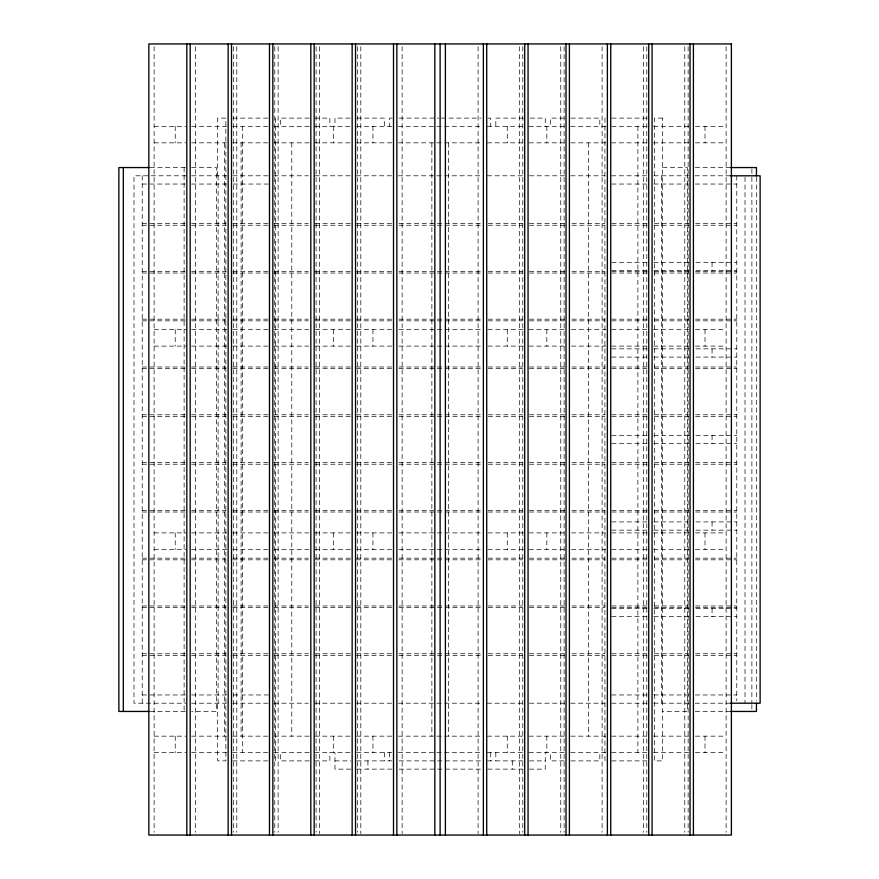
<?xml version="1.0" encoding="UTF-8"?>
<svg xmlns="http://www.w3.org/2000/svg" width="879" height="879" viewBox="0 0 879 879"><rect width="100%" height="100%" fill="white"/><g stroke="black" fill="none" stroke-linecap="round" stroke-linejoin="round"><path stroke-width="0.66" stroke-dasharray="4.39 3.3" d="M232.726 118.116L268.436 118.116M309.254 118.116L280.412 118.116L280.412 126.356M314.748 118.116L329.856 118.116L329.856 126.356M350.073 118.116L334.965 118.116L334.965 126.356M356.94 118.116L384.409 118.116L384.409 126.356M392.265 118.116L389.518 118.116L389.518 126.356M399.132 118.116L438.962 118.116M441.269 118.116L481.099 118.116M487.966 118.116L490.713 118.116L490.713 126.356M523.291 118.116L495.822 118.116L495.822 126.356M530.158 118.116L545.266 118.116L545.266 126.356M564.109 118.116L550.375 118.116L550.375 126.356M570.976 118.116L599.819 118.116L599.819 126.356M611.795 118.116L647.504 118.116M154.111 126.356L186.194 126.356M191.688 126.356L226.639 126.356M232.704 126.356L268.545 126.356M274.039 126.356L309.375 126.356M314.748 126.356L351.182 126.356M356.588 126.356L392.924 126.356M398.363 126.356L481.868 126.356M487.296 126.356L523.642 126.356M529.048 126.356L565.384 126.356M570.735 126.356L605.697 126.356M611.685 126.356L647.526 126.356M653.591 126.356L689.169 126.356M695.41 126.356L726.12 126.356M154.111 142.837L186.194 142.837M191.688 142.837L226.639 142.837M232.704 142.837L268.71 142.837M274.039 142.837L309.375 142.837M314.847 142.837L351.182 142.837M356.588 142.837L392.88 142.837M398.363 142.837L481.868 142.837M487.351 142.837L523.642 142.837M529.048 142.837L565.384 142.837M570.856 142.837L605.697 142.837M611.52 142.837L647.526 142.837M653.591 142.837L689.169 142.837M695.41 142.837L726.12 142.837M150.122 167.559L185.282 167.559M191.666 167.559L216.388 167.559L216.388 711.441L191.666 711.441M662.612 167.559L687.334 167.559L687.334 711.441L662.612 711.441M695.267 167.559L729.9 167.559M186.326 175.8L133.982 175.8L133.982 703.2L186.326 703.2M191.655 175.8L226.496 175.8M232.847 175.8L268.71 175.8M274.039 175.8L308.364 175.8M314.968 175.8L350.93 175.8M356.424 175.8L392.924 175.8M398.396 175.8L481.835 175.8M487.296 175.8L522.862 175.8M529.433 175.8L565.263 175.8M570.735 175.8L604.961 175.8M611.52 175.8L647.526 175.8M653.855 175.8L689.202 175.8M695.124 175.8L730.097 175.8M142.222 184.041L186.326 184.041M191.666 184.041L226.496 184.041M233.298 184.041L268.633 184.041M611.718 184.041L647.065 184.041M653.855 184.041L689.202 184.041M695.355 184.041L736.778 184.041M142.222 223.596L186.161 223.596M191.655 223.596L225.98 223.596M232.847 223.596L268.545 223.596M274.039 223.596L308.364 223.596M315.231 223.596L350.93 223.596M356.424 223.596L392.133 223.596M398.989 223.596L481.384 223.596M488.241 223.596L522.576 223.596M529.433 223.596L565.142 223.596M572.009 223.596L604.961 223.596M611.828 223.596L647.526 223.596M654.394 223.596L688.718 223.596M695.586 223.596L736.778 223.596M142.222 225.244L186.161 225.244M191.655 225.244L225.98 225.244M232.847 225.244L268.545 225.244M274.039 225.244L308.364 225.244M315.231 225.244L350.93 225.244M356.424 225.244L392.133 225.244M398.989 225.244L481.384 225.244M488.241 225.244L522.576 225.244M529.433 225.244L565.142 225.244M572.009 225.244L604.961 225.244M611.828 225.244L647.526 225.244M654.394 225.244L688.718 225.244M695.586 225.244L736.778 225.244M611.718 262.327L647.065 262.327M653.855 262.327L689.246 262.327M695.959 262.327L736.778 262.327M611.718 270.567L647.065 270.567M653.855 270.567L689.246 270.567M695.959 270.567L736.778 270.567M142.222 271.391L186.161 271.391M191.655 271.391L225.98 271.391M232.847 271.391L268.545 271.391M274.039 271.391L308.364 271.391M315.231 271.391L350.93 271.391M356.424 271.391L392.133 271.391M398.989 271.391L481.384 271.391M488.241 271.391L522.576 271.391M529.433 271.391L565.142 271.391M572.009 271.391L604.961 271.391M611.828 271.391L647.526 271.391M654.394 271.391L688.718 271.391M695.586 271.391L736.778 271.391M142.222 273.039L186.161 273.039M191.655 273.039L225.98 273.039M232.847 273.039L268.545 273.039M274.039 273.039L308.364 273.039M315.231 273.039L350.93 273.039M356.424 273.039L392.133 273.039M398.989 273.039L481.384 273.039M488.241 273.039L522.576 273.039M529.433 273.039L565.142 273.039M572.009 273.039L604.961 273.039M611.828 273.039L647.526 273.039M654.394 273.039L688.718 273.039M695.586 273.039L736.778 273.039M142.222 319.187L186.161 319.187M191.655 319.187L225.98 319.187M232.847 319.187L268.545 319.187M274.039 319.187L308.364 319.187M315.231 319.187L350.93 319.187M356.424 319.187L392.133 319.187M398.989 319.187L481.384 319.187M488.241 319.187L522.576 319.187M529.433 319.187L565.142 319.187M572.009 319.187L604.961 319.187M611.828 319.187L647.526 319.187M654.394 319.187L688.718 319.187M695.586 319.187L736.778 319.187M142.222 320.835L186.161 320.835M191.655 320.835L225.98 320.835M232.847 320.835L268.545 320.835M274.039 320.835L308.364 320.835M315.231 320.835L350.93 320.835M356.424 320.835L392.133 320.835M398.989 320.835L481.384 320.835M488.241 320.835L522.576 320.835M529.433 320.835L565.142 320.835M572.009 320.835L604.961 320.835M611.828 320.835L647.526 320.835M654.394 320.835L688.718 320.835M695.586 320.835L736.778 320.835M154.111 329.625L186.194 329.625M191.688 329.625L226.639 329.625M232.858 329.625L268.545 329.625M274.039 329.625L308.749 329.625M315.209 329.625L351.182 329.625M356.588 329.625L392.232 329.625M398.934 329.625L481.285 329.625M487.999 329.625L523.642 329.625M529.048 329.625L565.01 329.625M571.482 329.625L605.697 329.625M611.685 329.625L647.373 329.625M653.591 329.625L689.169 329.625M695.41 329.625L726.12 329.625M154.111 346.106L186.194 346.106M191.688 346.106L226.639 346.106M232.858 346.106L268.545 346.106M274.039 346.106L308.749 346.106M315.209 346.106L351.182 346.106M356.588 346.106L392.232 346.106M398.934 346.106L481.285 346.106M487.999 346.106L523.642 346.106M529.048 346.106L565.01 346.106M571.482 346.106L605.697 346.106M611.685 346.106L647.373 346.106M653.591 346.106L689.169 346.106M695.41 346.106L726.12 346.106M611.718 348.853L647.065 348.853M653.855 348.853L689.246 348.853M695.959 348.853L736.778 348.853M611.718 357.094L647.065 357.094M653.855 357.094L689.246 357.094M695.959 357.094L736.778 357.094M142.222 366.982L186.161 366.982M191.655 366.982L225.98 366.982M232.847 366.982L268.545 366.982M274.039 366.982L308.364 366.982M315.231 366.982L350.93 366.982M356.424 366.982L392.133 366.982M398.989 366.982L481.384 366.982M488.241 366.982L522.576 366.982M529.433 366.982L565.142 366.982M572.009 366.982L604.961 366.982M611.828 366.982L647.526 366.982M654.394 366.982L688.718 366.982M695.586 366.982L736.778 366.982M142.222 368.631L186.161 368.631M191.655 368.631L225.98 368.631M232.847 368.631L268.545 368.631M274.039 368.631L308.364 368.631M315.231 368.631L350.93 368.631M356.424 368.631L392.133 368.631M398.989 368.631L481.384 368.631M488.241 368.631L522.576 368.631M529.433 368.631L565.142 368.631M572.009 368.631L604.961 368.631M611.828 368.631L647.526 368.631M654.394 368.631L688.718 368.631M695.586 368.631L736.778 368.631M142.222 414.778L186.161 414.778M191.655 414.778L225.98 414.778M232.847 414.778L268.545 414.778M274.039 414.778L308.364 414.778M315.231 414.778L350.93 414.778M356.424 414.778L392.133 414.778M398.989 414.778L481.384 414.778M488.241 414.778L522.576 414.778M529.433 414.778L565.142 414.778M572.009 414.778L604.961 414.778M611.828 414.778L647.526 414.778M654.394 414.778L688.718 414.778M695.586 414.778L736.778 414.778M142.222 416.426L186.161 416.426M191.655 416.426L225.98 416.426M232.847 416.426L268.545 416.426M274.039 416.426L308.364 416.426M315.231 416.426L350.93 416.426M356.424 416.426L392.133 416.426M398.989 416.426L481.384 416.426M488.241 416.426L522.576 416.426M529.433 416.426L565.142 416.426M572.009 416.426L604.961 416.426M611.828 416.426L647.526 416.426M654.394 416.426L688.718 416.426M695.586 416.426L736.778 416.426M611.718 435.38L647.065 435.38M653.855 435.38L689.246 435.38M695.959 435.38L736.778 435.38M611.718 443.62L647.065 443.62M653.855 443.62L689.246 443.62M695.959 443.62L736.778 443.62M142.222 462.574L186.161 462.574M191.655 462.574L225.98 462.574M232.847 462.574L268.545 462.574M274.039 462.574L308.364 462.574M315.231 462.574L350.93 462.574M356.424 462.574L392.133 462.574M398.989 462.574L481.384 462.574M488.241 462.574L522.576 462.574M529.433 462.574L565.142 462.574M572.009 462.574L604.961 462.574M611.828 462.574L647.526 462.574M654.394 462.574L688.718 462.574M695.586 462.574L736.778 462.574M142.222 464.222L186.161 464.222M191.655 464.222L225.98 464.222M232.847 464.222L268.545 464.222M274.039 464.222L308.364 464.222M315.231 464.222L350.93 464.222M356.424 464.222L392.133 464.222M398.989 464.222L481.384 464.222M488.241 464.222L522.576 464.222M529.433 464.222L565.142 464.222M572.009 464.222L604.961 464.222M611.828 464.222L647.526 464.222M654.394 464.222L688.718 464.222M695.586 464.222L736.778 464.222M142.222 510.369L186.161 510.369M191.655 510.369L225.98 510.369M232.847 510.369L268.545 510.369M274.039 510.369L308.364 510.369M315.231 510.369L350.93 510.369M356.424 510.369L392.133 510.369M398.989 510.369L481.384 510.369M488.241 510.369L522.576 510.369M529.433 510.369L565.142 510.369M572.009 510.369L604.961 510.369M611.828 510.369L647.526 510.369M654.394 510.369L688.718 510.369M695.586 510.369L736.778 510.369M142.222 512.017L186.161 512.017M191.655 512.017L225.98 512.017M232.847 512.017L268.545 512.017M274.039 512.017L308.364 512.017M315.231 512.017L350.93 512.017M356.424 512.017L392.133 512.017M398.989 512.017L481.384 512.017M488.241 512.017L522.576 512.017M529.433 512.017L565.142 512.017M572.009 512.017L604.961 512.017M611.828 512.017L647.526 512.017M654.394 512.017L688.718 512.017M695.586 512.017L736.778 512.017M611.718 521.906L647.065 521.906M653.855 521.906L689.246 521.906M695.959 521.906L736.778 521.906M611.718 530.147L647.065 530.147M653.855 530.147L689.246 530.147M695.959 530.147L736.778 530.147M154.111 532.894L186.194 532.894M191.688 532.894L226.639 532.894M232.858 532.894L268.545 532.894M274.039 532.894L308.749 532.894M315.209 532.894L351.182 532.894M356.588 532.894L392.232 532.894M398.934 532.894L481.285 532.894M487.999 532.894L523.642 532.894M529.048 532.894L565.01 532.894M571.482 532.894L605.697 532.894M611.685 532.894L647.373 532.894M653.591 532.894L689.169 532.894M695.41 532.894L726.12 532.894M154.111 549.375L186.194 549.375M191.688 549.375L226.639 549.375M232.858 549.375L268.545 549.375M274.039 549.375L308.749 549.375M315.209 549.375L351.182 549.375M356.588 549.375L392.232 549.375M398.934 549.375L481.285 549.375M487.999 549.375L523.642 549.375M529.048 549.375L565.01 549.375M571.482 549.375L605.697 549.375M611.685 549.375L647.373 549.375M653.591 549.375L689.169 549.375M695.41 549.375L726.12 549.375M142.222 558.165L186.161 558.165M191.655 558.165L225.98 558.165M232.847 558.165L268.545 558.165M274.039 558.165L308.364 558.165M315.231 558.165L350.93 558.165M356.424 558.165L392.133 558.165M398.989 558.165L481.384 558.165M488.241 558.165L522.576 558.165M529.433 558.165L565.142 558.165M572.009 558.165L604.961 558.165M611.828 558.165L647.526 558.165M654.394 558.165L688.718 558.165M695.586 558.165L736.778 558.165M142.222 559.813L186.161 559.813M191.655 559.813L225.98 559.813M232.847 559.813L268.545 559.813M274.039 559.813L308.364 559.813M315.231 559.813L350.93 559.813M356.424 559.813L392.133 559.813M398.989 559.813L481.384 559.813M488.241 559.813L522.576 559.813M529.433 559.813L565.142 559.813M572.009 559.813L604.961 559.813M611.828 559.813L647.526 559.813M654.394 559.813L688.718 559.813M695.586 559.813L736.778 559.813M142.222 605.961L186.161 605.961M191.655 605.961L225.98 605.961M232.847 605.961L268.545 605.961M274.039 605.961L308.364 605.961M315.231 605.961L350.93 605.961M356.424 605.961L392.133 605.961M398.989 605.961L481.384 605.961M488.241 605.961L522.576 605.961M529.433 605.961L565.142 605.961M572.009 605.961L604.961 605.961M611.828 605.961L647.526 605.961M654.394 605.961L688.718 605.961M695.586 605.961L736.778 605.961M142.222 607.609L186.161 607.609M191.655 607.609L225.98 607.609M232.847 607.609L268.545 607.609M274.039 607.609L308.364 607.609M315.231 607.609L350.93 607.609M356.424 607.609L392.133 607.609M398.989 607.609L481.384 607.609M488.241 607.609L522.576 607.609M529.433 607.609L565.142 607.609M572.009 607.609L604.961 607.609M611.828 607.609L647.526 607.609M654.394 607.609L688.718 607.609M695.586 607.609L736.778 607.609M611.718 608.433L647.065 608.433M653.855 608.433L689.246 608.433M695.959 608.433L736.778 608.433M611.718 616.673L647.065 616.673M653.855 616.673L689.246 616.673M695.959 616.673L736.778 616.673M142.222 653.756L186.161 653.756M191.655 653.756L225.98 653.756M232.847 653.756L268.545 653.756M274.039 653.756L308.364 653.756M315.231 653.756L350.93 653.756M356.424 653.756L392.133 653.756M398.989 653.756L481.384 653.756M488.241 653.756L522.576 653.756M529.433 653.756L565.142 653.756M572.009 653.756L604.961 653.756M611.828 653.756L647.526 653.756M654.394 653.756L688.718 653.756M695.586 653.756L736.778 653.756M142.222 655.404L186.161 655.404M191.655 655.404L225.98 655.404M232.847 655.404L268.545 655.404M274.039 655.404L308.364 655.404M315.231 655.404L350.93 655.404M356.424 655.404L392.133 655.404M398.989 655.404L481.384 655.404M488.241 655.404L522.576 655.404M529.433 655.404L565.142 655.404M572.009 655.404L604.961 655.404M611.828 655.404L647.526 655.404M654.394 655.404L688.718 655.404M695.586 655.404L736.778 655.404M142.222 694.959L186.326 694.959M191.666 694.959L226.496 694.959M233.298 694.959L268.633 694.959M611.718 694.959L647.065 694.959M653.855 694.959L689.202 694.959M695.355 694.959L736.778 694.959M191.655 703.2L226.496 703.2M232.847 703.2L268.71 703.2M274.039 703.2L308.364 703.2M314.968 703.2L350.93 703.2M356.424 703.2L392.924 703.2M398.396 703.2L481.835 703.2M487.296 703.2L522.862 703.2M529.433 703.2L565.263 703.2M570.735 703.2L604.961 703.2M611.718 703.2L647.526 703.2M653.855 703.2L689.202 703.2M695.124 703.2L730.097 703.2M150.122 711.441L185.282 711.441M695.267 711.441L729.9 711.441M154.111 736.162L186.194 736.162M191.688 736.162L226.639 736.162M232.704 736.162L268.71 736.162M274.039 736.162L309.375 736.162M314.847 736.162L351.182 736.162M356.588 736.162L392.88 736.162M398.363 736.162L481.868 736.162M487.351 736.162L523.642 736.162M529.048 736.162L565.384 736.162M570.856 736.162L605.697 736.162M611.685 736.162L647.526 736.162M653.591 736.162L689.169 736.162M695.41 736.162L726.12 736.162M154.111 752.644L186.194 752.644M191.688 752.644L226.639 752.644M232.704 752.644L268.545 752.644M274.039 752.644L309.375 752.644M314.748 752.644L351.182 752.644M356.588 752.644L392.924 752.644M398.363 752.644L481.868 752.644M487.296 752.644L523.642 752.644M529.048 752.644L565.384 752.644M570.735 752.644L605.697 752.644M611.685 752.644L647.526 752.644M653.591 752.644L689.169 752.644M695.41 752.644L726.12 752.644M232.726 760.884L268.436 760.884M309.254 760.884L280.412 760.884L280.412 752.644M314.748 760.884L329.856 760.884L329.856 752.644M334.965 760.884L350.787 760.884M356.808 760.884L392.441 760.884M399.132 760.884L481.099 760.884M487.79 760.884L523.412 760.884M529.444 760.884L545.266 760.884M564.109 760.884L550.375 760.884L550.375 752.644M570.976 760.884L599.819 760.884L599.819 752.644M611.795 760.884L647.504 760.884M350.787 769.125L334.965 769.125L334.965 752.644M356.808 769.125L392.441 769.125M399.143 769.125L481.088 769.125M487.79 769.125L523.412 769.125M529.444 769.125L545.266 769.125L545.266 752.644M756.445 177.173L756.445 700.453M751.875 168.933L751.875 175.8M751.875 177.173L751.875 703.2M751.875 704.573L751.875 710.067M745.018 177.173L745.018 703.2M736.778 175.8L736.778 700.849M726.12 46.697L726.12 832.303M712.056 262.327L712.056 270.567M712.056 348.853L712.056 357.094M712.056 435.38L712.056 443.62M712.056 521.906L712.056 530.147M712.056 608.433L712.056 616.673M705.013 126.356L705.013 142.837M705.013 329.625L705.013 346.106M705.013 532.894L705.013 549.375M705.013 736.162L705.013 752.644M688.136 46.697L688.136 832.303M684.785 46.697L684.785 832.303M661.535 175.8L661.535 703.2M646.801 46.697L646.801 832.303M643.439 46.697L643.439 832.303M637.89 126.356L637.89 752.644M604.928 118.116L604.928 760.884M602.104 46.697L602.104 832.303M588.447 142.837L588.447 736.162M564.12 46.697L564.12 832.303M560.769 46.697L560.769 832.303M546.826 126.356L546.826 142.837M546.826 329.625L546.826 346.106M546.826 532.894L546.826 549.375M546.826 736.162L546.826 752.644M522.785 46.697L522.785 832.303M519.434 46.697L519.434 833.677M512.303 760.884L512.303 769.125M507.271 126.356L507.271 142.837M507.271 329.625L507.271 346.106M507.271 532.894L507.271 549.375M507.271 736.162L507.271 752.644M495.822 752.644L495.822 760.884M490.713 752.644L490.713 760.884M478.099 46.697L478.099 833.677M448.356 142.837L448.356 736.162M431.875 142.837L431.875 736.162M402.132 46.697L402.132 833.677M389.518 752.644L389.518 760.884M384.409 752.644L384.409 760.884M372.949 126.356L372.949 142.837M372.949 329.625L372.949 346.106M372.949 532.894L372.949 549.375M372.949 736.162L372.949 752.644M367.927 760.884L367.927 769.125M360.797 46.697L360.797 833.677M357.445 46.697L357.445 832.303M333.394 126.356L333.394 142.837M333.394 329.625L333.394 346.106M333.394 532.894L333.394 549.375M333.394 736.162L333.394 752.644M319.462 46.697L319.462 833.677M316.099 46.697L316.099 832.303M291.784 142.837L291.784 736.162M278.116 46.697L278.116 832.303M275.303 118.116L275.303 760.884M274.764 46.697L274.764 832.303M242.34 126.356L242.34 752.644M241.11 142.837L241.11 736.162M236.781 46.697L236.781 832.303M233.429 46.697L233.429 832.303M224.628 142.837L224.628 736.162M218.102 175.8L218.102 703.2M217.618 175.8L217.618 118.116L225.859 118.116L225.859 760.884L217.618 760.884L217.618 703.2M195.446 46.697L195.446 832.303M184.118 167.559L184.118 711.441M175.218 126.356L175.218 142.837M175.218 329.625L175.218 346.106M175.218 532.894L175.218 549.375M175.218 736.162L175.218 752.644M154.111 46.697L154.111 832.303M142.222 175.8L142.222 703.2M662.612 118.116L654.372 118.116L654.372 760.884L662.612 760.884L662.612 118.116"/><path stroke-width="1.32" d="M148.914 167.559L118.863 167.559L118.863 711.441L148.914 711.441M730.614 167.559L756.445 167.559L756.445 175.8M730.339 175.8L760.137 175.8L760.137 703.2L730.339 703.2M730.614 711.441L756.445 711.441L756.445 703.2M693.41 43.95L693.41 835.05M690.059 43.95L690.059 835.05M652.075 43.95L652.075 835.05M648.724 43.95L648.724 835.05M610.74 43.95L610.74 835.05M607.378 43.95L607.378 835.05M569.394 43.95L569.394 835.05M566.043 43.95L566.043 835.05M528.059 43.95L528.059 835.05M524.708 43.95L524.708 835.05M486.724 43.95L486.724 835.05M483.373 43.95L483.373 835.05M445.389 43.95L445.389 835.05M440.115 43.95L440.115 835.05M434.841 43.95L434.841 835.05M396.858 43.95L396.858 835.05M393.506 43.95L393.506 835.05M355.523 43.95L355.523 835.05M352.16 43.95L352.16 835.05M314.177 43.95L314.177 835.05M310.825 43.95L310.825 835.05M272.842 43.95L272.842 835.05M269.49 43.95L269.49 835.05M231.507 43.95L231.507 835.05M228.155 43.95L228.155 835.05M190.172 43.95L190.172 835.05M186.82 43.95L186.82 835.05M123.313 167.559L123.313 711.441M731.394 43.95L148.837 43.95L148.837 835.05L731.394 835.05L731.394 43.95"/></g></svg>
